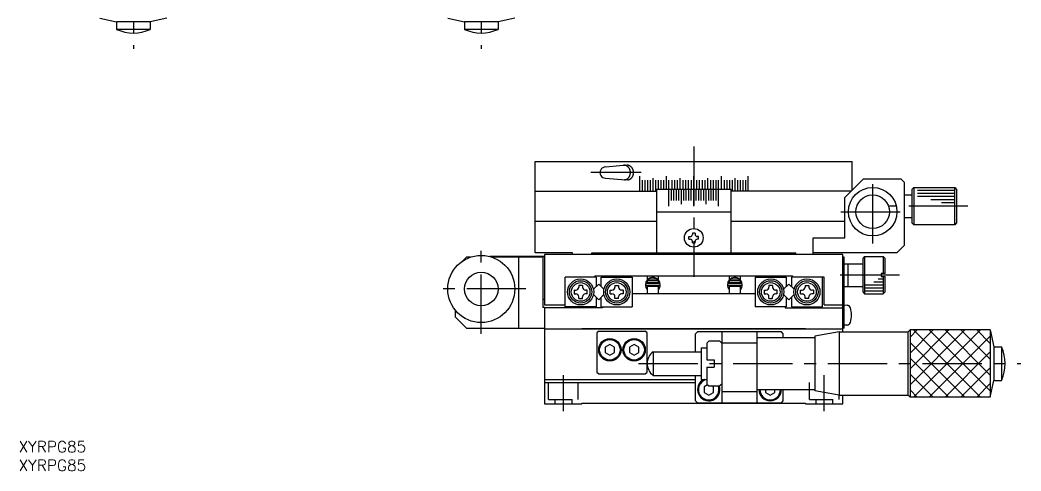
# Model space of a CAD drawing. Extents: x -2 to 405, y -8 to 353.
# Drawn here: x 0.4 to 268.8, y -8 to 112.9 of the extents above; entities that cross this region are included whole.
import ezdxf

# ---------------------------------------------------------------- set-up
doc = ezdxf.new("R2010")
doc.units = 0
doc.header["$LTSCALE"] = 0.5
doc.linetypes.add('CENTER', pattern=[50.8, 31.75, -6.35, 6.35, -6.35])
doc.linetypes.add('DASHED', pattern=[19.05, 12.7, -6.35])
for name, color, linetype in [('MSM_CENTER', 1, 'CENTER'), ('MSM_CONTINUOUS', 7, 'CONTINUOUS'), ('MSM_DASHED', 4, 'DASHED'), ('MSM_NARROW', 5, 'CONTINUOUS'), ('MSM_PART_NUMBER', 7, 'CONTINUOUS')]:
    doc.layers.add(name, color=color, linetype=linetype)
doc.styles.get("Standard").update_dxf_attribs({"font": 'txt.shx', "height": 3, "bigfont": 'bigfont.shx'})

# ---------------------------------------------------------------- blocks, each defined once
blk = doc.blocks.new('*U5')
at = {"layer": 'MSM_PART_NUMBER'}
blk.add_text('XYRPG85', height=3, dxfattribs=at).set_placement((0, -3))
blk = doc.blocks.new('*U6')
at = {"layer": 'MSM_PART_NUMBER'}
blk.add_text('XYRPG85', height=3, dxfattribs=at).set_placement((0, -8))

msp = doc.modelspace()

# ---------------------------------------------------------------- linework, layer by layer
at = {"layer": 'MSM_CENTER'}
for p, q in [((30.800001, 207.726498), (30.800001, 105.144854)), ((124.091473, 207.726503), (124.091473, 105.144858)), ((181.091482, 79.03488), (181.091482, 44.014211)), ((166.989202, 72), (153.465369, 72)), ((229.072841, 52.999967), (229.072841, 69.999969)), ((254.616884, 62.999986), (233.533575, 62.999986)), ((220.572845, 61.499966), (236.572859, 61.499966)), ((124.09148, 28.8), (124.09148, 52.8)), ((236.259481, 44.499999), (218.997227, 44.499999)), ((136.09148, 40.8), (112.09148, 40.8)), ((166.268039, 20.800001), (268.849683, 20.800001)), ((146.091482, 17.7), (146.091483, 8)), ((216.091483, 8), (216.091483, 17.7))]:
    msp.add_line(p, q, dxfattribs=at)
at = {"layer": 'MSM_CONTINUOUS'}
for p, q in [((21.800002, 113.403054), (26.300002, 112.403054)), ((39.800001, 113.403054), (35.300001, 112.403054)), ((115.091474, 113.403058), (119.591474, 112.403058)), ((133.091473, 113.403058), (128.591473, 112.403058)), ((35.300001, 112.403054), (26.300002, 112.403054)), ((26.300002, 112.403054), (26.300002, 110.403054)), ((35.300001, 110.403054), (26.300002, 110.403054)), ((35.300001, 112.403054), (35.300001, 110.403054)), ((128.591473, 112.403058), (119.591474, 112.403058)), ((119.591474, 112.403058), (119.591474, 110.403058)), ((128.591473, 110.403058), (119.591474, 110.403058)), ((128.591473, 112.403058), (128.591473, 110.403058)), ((138.591485, 75), (223.591489, 75)), ((138.591485, 50.500002), (138.591485, 75)), ((157.424845, 73.499997), (162.28722, 73.99999)), ((162.360789, 73.998236), (162.28496, 73.999987)), ((162.284961, 73.99999), (163.130211, 73.99999)), ((162.436485, 73.992987), (162.360789, 73.998236)), ((162.511916, 73.984248), (162.436485, 73.992987)), ((162.58695, 73.972034), (162.511916, 73.984248)), ((162.661455, 73.956368), (162.58695, 73.972034)), ((162.735301, 73.937277), (162.661455, 73.956368)), ((162.808358, 73.914794), (162.735301, 73.937277)), ((162.880499, 73.888958), (162.808358, 73.914794)), ((162.951598, 73.859815), (162.880499, 73.888958)), ((163.021529, 73.827416), (162.951598, 73.859815)), ((163.09017, 73.791817), (163.021529, 73.827416)), ((163.157402, 73.75308), (163.09017, 73.791817)), ((163.206038, 73.998239), (163.130209, 73.99999)), ((163.223106, 73.711275), (163.157402, 73.75308)), ((163.281735, 73.99299), (163.206038, 73.998239)), ((163.287167, 73.666473), (163.223106, 73.711275)), ((163.357166, 73.984251), (163.281735, 73.99299)), ((163.349474, 73.618753), (163.287167, 73.666473)), ((163.409917, 73.568199), (163.349474, 73.618753)), ((163.4322, 73.972038), (163.357166, 73.984251)), ((163.46839, 73.5149), (163.409917, 73.568199)), ((163.506705, 73.956372), (163.4322, 73.972038)), ((163.524791, 73.458948), (163.46839, 73.5149)), ((163.58055, 73.93728), (163.506705, 73.956372)), ((163.579022, 73.400441), (163.524791, 73.458948)), ((163.630986, 73.339483), (163.579022, 73.400441)), ((163.653608, 73.914797), (163.58055, 73.93728)), ((163.680594, 73.276179), (163.630986, 73.339483)), ((163.725749, 73.888961), (163.653608, 73.914797)), ((163.727759, 73.210641), (163.680594, 73.276179)), ((163.796847, 73.859818), (163.725749, 73.888961)), ((163.772397, 73.142984), (163.727759, 73.210641)), ((163.814431, 73.073325), (163.772397, 73.142984)), ((163.866778, 73.827418), (163.796847, 73.859818)), ((163.853787, 73.001786), (163.814431, 73.073325)), ((163.890397, 72.928494), (163.853787, 73.001786)), ((163.935419, 73.791819), (163.866778, 73.827418)), ((163.924195, 72.853576), (163.890397, 72.928494)), ((163.955123, 72.777164), (163.924195, 72.853576)), ((164.002651, 73.753083), (163.935419, 73.791819)), ((163.983127, 72.699391), (163.955123, 72.777164)), ((164.008158, 72.620393), (163.983127, 72.699391)), ((164.068355, 73.711277), (164.002651, 73.753083)), ((164.030172, 72.540309), (164.008158, 72.620393)), ((164.04913, 72.459279), (164.030172, 72.540309)), ((164.132417, 73.666476), (164.068355, 73.711277)), ((164.194723, 73.618756), (164.132417, 73.666476)), ((164.255166, 73.568202), (164.194723, 73.618756)), ((164.313639, 73.514902), (164.255166, 73.568202)), ((164.370041, 73.45895), (164.313639, 73.514902)), ((164.424271, 73.400444), (164.370041, 73.45895)), ((164.476236, 73.339485), (164.424271, 73.400444)), ((164.525844, 73.276181), (164.476236, 73.339485)), ((164.573008, 73.210643), (164.525844, 73.276181)), ((164.617647, 73.142985), (164.573008, 73.210643)), ((164.659681, 73.073326), (164.617647, 73.142985)), ((164.699037, 73.001788), (164.659681, 73.073326)), ((164.735646, 72.928496), (164.699037, 73.001788)), ((164.769445, 72.853577), (164.735646, 72.928496)), ((164.800373, 72.777165), (164.769445, 72.853577)), ((164.828377, 72.699392), (164.800373, 72.777165)), ((164.853408, 72.620394), (164.828377, 72.699392)), ((164.875421, 72.54031), (164.853408, 72.620394)), ((164.89438, 72.45928), (164.875421, 72.54031)), ((223.591483, 67.301006), (223.591483, 75)), ((157.424845, 70.5), (162.776756, 70.016522)), ((163.36276, 70.016522), (162.517511, 70.016529)), ((162.517512, 70.016529), (162.592511, 70.028999)), ((162.592511, 70.028999), (162.666972, 70.044921)), ((162.666972, 70.044921), (162.740763, 70.064266)), ((162.740763, 70.064266), (162.813757, 70.087)), ((162.813757, 70.087), (162.885825, 70.113083)), ((162.885825, 70.113083), (162.95684, 70.142471)), ((162.95684, 70.142471), (163.02668, 70.17511)), ((163.02668, 70.17511), (163.09522, 70.210944)), ((163.09522, 70.210944), (163.162342, 70.249911)), ((163.162342, 70.249911), (163.227928, 70.291942)), ((163.227928, 70.291942), (163.291863, 70.336964)), ((163.291863, 70.336964), (163.354035, 70.384897)), ((163.354035, 70.384897), (163.414335, 70.435659)), ((163.362762, 70.016525), (163.437761, 70.028996)), ((163.414335, 70.435659), (163.472658, 70.489159)), ((163.437761, 70.028996), (163.512221, 70.044918)), ((163.472658, 70.489159), (163.528901, 70.545304)), ((163.512221, 70.044918), (163.586013, 70.064263)), ((163.528901, 70.545304), (163.582966, 70.603997)), ((163.582966, 70.603997), (163.634758, 70.665133)), ((163.586013, 70.064263), (163.659007, 70.086997)), ((163.634758, 70.665133), (163.684188, 70.728607)), ((163.659007, 70.086997), (163.731074, 70.11308)), ((163.684188, 70.728607), (163.731167, 70.794307)), ((163.731074, 70.11308), (163.80209, 70.142468)), ((163.731167, 70.794307), (163.775614, 70.862117)), ((163.775614, 70.862117), (163.817451, 70.93192)), ((163.80209, 70.142468), (163.871929, 70.175107)), ((163.817451, 70.93192), (163.856606, 71.003593)), ((163.856606, 71.003593), (163.893008, 71.077011)), ((163.871929, 70.175107), (163.94047, 70.210942)), ((163.893008, 71.077011), (163.926595, 71.152045)), ((163.926595, 71.152045), (163.957308, 71.228563)), ((163.94047, 70.210942), (164.007592, 70.249909)), ((163.957308, 71.228563), (163.985092, 71.306432)), ((163.985092, 71.306432), (164.0099, 71.385515)), ((164.007592, 70.249909), (164.073178, 70.29194)), ((164.0099, 71.385515), (164.031688, 71.465674)), ((164.031688, 71.465674), (164.050417, 71.546769)), ((164.064999, 72.377445), (164.04913, 72.459279)), ((164.050417, 71.546769), (164.066055, 71.628657)), ((164.077752, 72.29495), (164.064999, 72.377445)), ((164.066055, 71.628657), (164.078575, 71.711195)), ((164.073178, 70.29194), (164.137112, 70.336961)), ((164.087366, 72.211938), (164.077752, 72.29495)), ((164.078575, 71.711195), (164.087955, 71.794239)), ((164.093824, 72.128556), (164.087366, 72.211938)), ((164.087955, 71.794239), (164.094178, 71.877644)), ((164.097115, 72.044948), (164.093824, 72.128556)), ((164.094178, 71.877644), (164.097233, 71.961262)), ((164.097233, 71.961262), (164.097115, 72.044948)), ((164.137112, 70.336961), (164.199284, 70.384895)), ((164.199284, 70.384895), (164.259584, 70.435656)), ((164.259584, 70.435656), (164.317907, 70.489156)), ((164.317907, 70.489156), (164.37415, 70.545302)), ((164.37415, 70.545302), (164.428215, 70.603994)), ((164.428215, 70.603994), (164.480008, 70.665131)), ((164.480008, 70.665131), (164.529437, 70.728605)), ((164.529437, 70.728605), (164.576416, 70.794305)), ((164.576416, 70.794305), (164.620864, 70.862115)), ((164.620864, 70.862115), (164.662701, 70.931919)), ((164.662701, 70.931919), (164.701855, 71.003592)), ((164.701855, 71.003592), (164.738257, 71.077009)), ((164.738257, 71.077009), (164.771844, 71.152043)), ((164.771844, 71.152043), (164.802557, 71.228562)), ((164.802557, 71.228562), (164.830342, 71.306431)), ((164.830342, 71.306431), (164.855149, 71.385514)), ((164.855149, 71.385514), (164.876937, 71.465673)), ((164.876937, 71.465673), (164.895667, 71.546768)), ((164.910249, 72.377445), (164.89438, 72.45928)), ((164.895667, 71.546768), (164.911305, 71.628656)), ((164.923001, 72.29495), (164.910249, 72.377445)), ((164.911305, 71.628656), (164.923825, 71.711195)), ((164.932615, 72.211939), (164.923001, 72.29495)), ((164.923825, 71.711195), (164.933204, 71.794239)), ((164.939073, 72.128556), (164.932615, 72.211939)), ((164.933204, 71.794239), (164.939427, 71.877643)), ((164.942364, 72.044949), (164.939073, 72.128556)), ((164.939427, 71.877643), (164.942482, 71.961262)), ((164.942482, 71.961262), (164.942364, 72.044949)), ((166.555636, 71), (166.555636, 67)), ((167.254845, 70), (167.254845, 67)), ((167.958269, 70), (167.958269, 67)), ((168.665694, 70), (168.665694, 67)), ((169.376903, 70), (169.376903, 67)), ((170.091681, 70.5), (170.091681, 67)), ((170.80981, 70), (170.80981, 67)), ((171.53107, 70), (171.53107, 67.5)), ((172.255243, 70), (172.255243, 67.5)), ((172.982107, 70), (172.982107, 67.5)), ((173.711441, 71), (173.711441, 67.5)), ((174.443024, 63), (174.443024, 70)), ((175.176631, 70), (175.176631, 67.5)), ((175.912041, 70), (175.912041, 67.5)), ((176.649028, 70), (176.649028, 67.5)), ((177.387368, 70.5), (177.387368, 67.5)), ((178.126836, 70), (178.126836, 67.5)), ((178.867208, 70), (178.867208, 67.5)), ((179.608257, 70), (179.608257, 67.5)), ((180.349758, 70), (180.349758, 67.5)), ((181.091482, 63), (181.091482, 70.999997)), ((181.833206, 70), (181.833206, 67.5)), ((182.574707, 70), (182.574707, 67.5)), ((183.315756, 70), (183.315756, 67.5)), ((184.056128, 70), (184.056128, 67.5)), ((184.795596, 70.5), (184.795596, 67.5)), ((185.533936, 70), (185.533936, 67.5)), ((186.270923, 70), (186.270923, 67.5)), ((187.006333, 70), (187.006333, 67.5)), ((187.73994, 63), (187.73994, 70)), ((188.471523, 71), (188.471523, 67.5)), ((189.200857, 70), (189.200857, 67.5)), ((189.927721, 70), (189.927721, 67.5)), ((190.651894, 70), (190.651894, 67.5)), ((191.373154, 70), (191.373154, 67)), ((192.091283, 70.5), (192.091283, 67)), ((192.806061, 70), (192.806061, 67)), ((193.51727, 70), (193.51727, 67)), ((194.224695, 70), (194.224695, 67)), ((194.928119, 70), (194.928119, 67)), ((195.627328, 71), (195.627328, 67)), ((221.590478, 65.300017), (226.590478, 70.300017)), ((226.590478, 70.300017), (236.590477, 70.300017)), ((236.590477, 70.300017), (237.590477, 69.300017)), ((191.091475, 67.5), (171.091473, 67.5)), ((171.091476, 67.5), (171.091476, 50.499998)), ((175.103186, 64.5), (175.103186, 67.5)), ((175.764825, 64.5), (175.764825, 67.5)), ((176.427779, 64.5), (176.427779, 67.5)), ((177.091884, 64.5), (177.091884, 67.5)), ((177.756975, 63.5), (177.756975, 67.5)), ((178.422889, 64.5), (178.422889, 67.5)), ((179.089462, 64.5), (179.089462, 67.5)), ((179.756528, 64.5), (179.756528, 67.5)), ((180.423924, 64.5), (180.423924, 67.5)), ((181.75904, 64.5), (181.75904, 67.5)), ((182.426436, 64.5), (182.426436, 67.5)), ((183.093502, 64.5), (183.093502, 67.5)), ((183.760075, 64.5), (183.760075, 67.5)), ((184.425989, 63.5), (184.425989, 67.5)), ((185.09108, 64.5), (185.09108, 67.5)), ((185.755185, 64.5), (185.755185, 67.5)), ((186.418139, 64.5), (186.418139, 67.5)), ((187.079778, 64.5), (187.079778, 67.5)), ((191.091475, 50.499998), (191.091475, 67.5)), ((237.590477, 52.500017), (237.590477, 69.300017)), ((239.590477, 67.499987), (240.090477, 67.999987)), ((239.590477, 67.499987), (239.590477, 58.499987)), ((240.090477, 67.999988), (251.091493, 67.999988)), ((240.090477, 67.999987), (240.090477, 57.999984)), ((251.091493, 67.999988), (251.59149, 67.499988)), ((251.091497, 57.999989), (251.091497, 67.999988)), ((251.59149, 67.499988), (251.59149, 58.499986)), ((138.591485, 67), (171.091476, 67)), ((223.290477, 67), (191.091475, 67)), ((221.590478, 54.500001), (221.590478, 65.300017)), ((237.590477, 65.999987), (239.590477, 65.999987)), ((171.091473, 61.5), (191.091475, 61.5)), ((237.590477, 59.999987), (239.590477, 59.999987)), ((138.591485, 59.000004), (171.091476, 59.000004)), ((191.091481, 58.999994), (221.590478, 58.999994)), ((240.090477, 57.999984), (239.590477, 58.499987)), ((251.091493, 57.999986), (240.090477, 57.999986)), ((251.59149, 58.499986), (251.091493, 57.999986)), ((179.793487, 54.145999), (179.793487, 54.854003)), ((179.793487, 54.854003), (180.147486, 54.854003)), ((179.793487, 54.145999), (180.147486, 54.145999)), ((181.44549, 55.798002), (180.737486, 55.798002)), ((180.737486, 55.798002), (180.737486, 55.444)), ((181.44549, 55.798002), (181.44549, 55.444)), ((182.389483, 54.854003), (182.035487, 54.854003)), ((182.389483, 54.145999), (182.035487, 54.145999)), ((182.389483, 54.145999), (182.389483, 54.854003)), ((213.091483, 50.000002), (213.091483, 54.500001)), ((213.091483, 54.500001), (221.590478, 54.500001)), ((180.737486, 53.202), (180.737486, 53.556002)), ((180.737486, 53.202), (181.44549, 53.202)), ((181.44549, 53.202), (181.44549, 53.556002)), ((237.590477, 52.500017), (235.590477, 50.500017)), ((120.091481, 49.299999), (119.040443, 48.248961)), ((121.133437, 49.299999), (120.091481, 49.299999)), ((141.091481, 49.500003), (126.395812, 49.500003)), ((140.59148, 49.299999), (127.049523, 49.299999)), ((134.09148, 49.299999), (134.09148, 30.3)), ((148.591482, 50.500002), (138.591485, 50.500002)), ((140.59148, 49.299999), (140.59148, 35.8)), ((221.091483, 50.000002), (141.091481, 50.000002)), ((141.091481, 50.000002), (141.091481, 36.500003)), ((148.591482, 50.000002), (148.591482, 50.500002)), ((153.705344, 50.000002), (153.705344, 50.500002)), ((153.705344, 50.500002), (208.47762, 50.500002)), ((161.091482, 50.500002), (161.091482, 50.000002)), ((201.091482, 50.500002), (201.091482, 50.000002)), ((208.47762, 50.000002), (208.47762, 50.500002)), ((235.590477, 50.500017), (213.09148, 50.500017)), ((221.091483, 29.300001), (221.091483, 50.000002)), ((221.391483, 49.300002), (221.091483, 49.300002)), ((221.391483, 30.300002), (221.391483, 49.300002)), ((226.89148, 49.500002), (226.39148, 49.000002)), ((226.39148, 49.000002), (226.39148, 40.000002)), ((226.89148, 49.500002), (226.89148, 39.500002)), ((226.89148, 49.500002), (231.89148, 49.500002)), ((231.891476, 49.500005), (231.891476, 44.90001)), ((232.391479, 49.000002), (231.89148, 49.500002)), ((232.391479, 44.90001), (232.391479, 49.000002)), ((221.391483, 47.500002), (226.39148, 47.500002)), ((222.391483, 47.500002), (222.391483, 41.499999)), ((154.891481, 44.000002), (146.591481, 44.000002)), ((146.591481, 36.000002), (146.591481, 44.000002)), ((154.591481, 44.3), (154.591481, 44.000002)), ((154.591481, 44.3), (207.591481, 44.3)), ((154.891481, 44.000002), (154.891481, 41.421322)), ((156.291481, 41.421322), (156.291481, 44.000002)), ((156.291481, 44.000002), (164.591481, 44.000002)), ((164.591481, 44.000002), (164.591481, 36.000002)), ((168.591481, 44.300002), (168.591481, 43.21267)), ((168.591481, 43.000002), (168.591481, 42.500002)), ((171.591481, 43.000002), (168.591481, 43.000002)), ((168.645798, 43.000002), (169.174966, 43.500002)), ((169.174966, 43.500002), (171.007996, 43.500002)), ((171.007996, 43.500002), (171.537165, 43.000002)), ((171.591481, 43.250423), (171.591481, 44.300002)), ((171.591481, 42.500002), (171.591481, 43.000002)), ((190.591481, 44.300002), (190.591481, 43.21267)), ((190.591481, 43.000002), (190.591481, 42.500002)), ((193.591481, 43.000002), (190.591481, 43.000002)), ((190.645798, 43.000002), (191.174966, 43.500002)), ((191.174966, 43.500002), (193.007996, 43.500002)), ((193.007996, 43.500002), (193.537165, 43.000002)), ((193.591481, 43.250423), (193.591481, 44.300002)), ((193.591481, 42.500002), (193.591481, 43.000002)), ((197.591481, 44.000002), (205.891481, 44.000002)), ((197.591481, 44.000002), (197.591481, 36.000002)), ((205.891481, 44.000002), (205.891481, 41.421322)), ((207.291481, 44.000002), (207.291481, 41.421322)), ((216.091483, 44.000002), (207.291481, 44.000002)), ((207.591481, 44.3), (207.591481, 44.000002)), ((215.591481, 36.000002), (215.591481, 44.000002)), ((216.091482, 36.499999), (216.091483, 44.000002)), ((232.391476, 44.900007), (231.39148, 44.900007)), ((231.39148, 44.900007), (231.39148, 44.100007)), ((231.39148, 44.100007), (232.391476, 44.100007)), ((231.891476, 44.10001), (231.891476, 39.500006)), ((232.391479, 40.000006), (232.391479, 44.100007)), ((148.991482, 40.500002), (148.991482, 39.500001)), ((148.991482, 40.500002), (149.441481, 40.500002)), ((151.241482, 41.750001), (150.241481, 41.750001)), ((150.241481, 41.750001), (150.241481, 41.300002)), ((151.241482, 41.750001), (151.241482, 41.300002)), ((152.491481, 40.500002), (152.041481, 40.500002)), ((152.491481, 39.500001), (152.491481, 40.500002)), ((154.170663, 40.700503), (155.591481, 42.121322)), ((155.591481, 42.121322), (157.012299, 40.700503)), ((158.691481, 39.500001), (158.691481, 40.500002)), ((158.691481, 40.500002), (159.141481, 40.500002)), ((159.94148, 41.750001), (160.941481, 41.750001)), ((159.94148, 41.750001), (159.94148, 41.300002)), ((160.941481, 41.750001), (160.941481, 41.300002)), ((162.19148, 40.500002), (161.741481, 40.500002)), ((162.19148, 40.500002), (162.19148, 39.500001)), ((168.247928, 42.643661), (168.109137, 41.93671)), ((168.209565, 42.445709), (168.208585, 42.409851)), ((168.208585, 42.409851), (168.209393, 42.37399)), ((168.209393, 42.37399), (168.211989, 42.338214)), ((168.212332, 42.481474), (168.209565, 42.445709)), ((168.211989, 42.338214), (168.216365, 42.302609)), ((168.216878, 42.51706), (168.212332, 42.481474)), ((168.216365, 42.302609), (168.22251, 42.267264)), ((168.223194, 42.552379), (168.216878, 42.51706)), ((168.22251, 42.267264), (168.23041, 42.232266)), ((168.231265, 42.587343), (168.223194, 42.552379)), ((168.23041, 42.232266), (168.240046, 42.197699)), ((168.241069, 42.621868), (168.231265, 42.587343)), ((168.240046, 42.197699), (168.251394, 42.16365)), ((168.252584, 42.655866), (168.241069, 42.621868)), ((168.26627, 42.689124), (168.247928, 42.643661)), ((168.251394, 42.16365), (168.264426, 42.130202)), ((168.265044, 42.687511), (168.252584, 42.655866)), ((168.264426, 42.130202), (168.266345, 42.125661)), ((168.266702, 42.689034), (168.265044, 42.687511)), ((168.284023, 42.729466), (168.266428, 42.68906)), ((168.27007, 42.689818), (168.266702, 42.689034)), ((168.269523, 42.696512), (168.515401, 42.617277)), ((168.274507, 42.689887), (168.27007, 42.689818)), ((168.28026, 42.68936), (168.274507, 42.689887)), ((168.28729, 42.68824), (168.28026, 42.68936)), ((168.29555, 42.686534), (168.28729, 42.68824)), ((168.304986, 42.684254), (168.29555, 42.686534)), ((168.315536, 42.681415), (168.304986, 42.684254)), ((168.327128, 42.678035), (168.315536, 42.681415)), ((168.339686, 42.674138), (168.327128, 42.678035)), ((171.88309, 42.135862), (168.33309, 42.135862)), ((168.33309, 41.685862), (171.88309, 41.685862)), ((168.353126, 42.669749), (168.339686, 42.674138)), ((168.367359, 42.664897), (168.353126, 42.669749)), ((168.38229, 42.659615), (168.367359, 42.664897)), ((168.397821, 42.653938), (168.38229, 42.659615)), ((168.413847, 42.647903), (168.397821, 42.653938)), ((168.430262, 42.64155), (168.413847, 42.647903)), ((168.446958, 42.634923), (168.430262, 42.64155)), ((168.463823, 42.628064), (168.446958, 42.634923)), ((168.480744, 42.62102), (168.463823, 42.628064)), ((168.49761, 42.613837), (168.480744, 42.62102)), ((168.514309, 42.606563), (168.49761, 42.613837)), ((168.530729, 42.599247), (168.514309, 42.606563)), ((168.515401, 42.617277), (168.591511, 42.581392)), ((168.546761, 42.591937), (168.530729, 42.599247)), ((168.562298, 42.584681), (168.546761, 42.591937)), ((168.577238, 42.577528), (168.562298, 42.584681)), ((168.591481, 42.570526), (168.577238, 42.577528)), ((168.591481, 42.500002), (171.591481, 42.500002)), ((171.591481, 41.500002), (168.591481, 41.500002)), ((168.591481, 41.500002), (168.591481, 39.500002)), ((168.65862, 42.4126), (168.659192, 42.426239)), ((168.658739, 42.398952), (168.65862, 42.4126)), ((168.65955, 42.38533), (168.658739, 42.398952)), ((168.659192, 42.426239), (168.660455, 42.439832)), ((168.661049, 42.37177), (168.65955, 42.38533)), ((168.660455, 42.439832), (168.662405, 42.453345)), ((168.663231, 42.358306), (168.661049, 42.37177)), ((168.662405, 42.453345), (168.665038, 42.466742)), ((168.666091, 42.344974), (168.663231, 42.358306)), ((168.665038, 42.466742), (168.668345, 42.479989)), ((168.66962, 42.331807), (168.666091, 42.344974)), ((168.668345, 42.479989), (168.672318, 42.493051)), ((168.673807, 42.318839), (168.66962, 42.331807)), ((168.672318, 42.493051), (168.674742, 42.50003)), ((168.67864, 42.306102), (168.673807, 42.318839)), ((168.684106, 42.29363), (168.67864, 42.306102)), ((168.67955, 42.514042), (168.688963, 42.535877)), ((168.68086, 42.300002), (169.091481, 42.300002)), ((168.69019, 42.281452), (168.684106, 42.29363)), ((168.696874, 42.269599), (168.69019, 42.281452)), ((168.704141, 42.258099), (168.696874, 42.269599)), ((168.71197, 42.24698), (168.704141, 42.258099)), ((168.720342, 42.23627), (168.71197, 42.24698)), ((168.729234, 42.225993), (168.720342, 42.23627)), ((168.738622, 42.216173), (168.729234, 42.225993)), ((168.748483, 42.206834), (168.738622, 42.216173)), ((168.758792, 42.197996), (168.748483, 42.206834)), ((168.769522, 42.189681), (168.758792, 42.197996)), ((168.780647, 42.181907), (168.769522, 42.189681)), ((168.792139, 42.174692), (168.780647, 42.181907)), ((168.803971, 42.168052), (168.792139, 42.174692)), ((168.816113, 42.162002), (168.803971, 42.168052)), ((168.828535, 42.156555), (168.816113, 42.162002)), ((168.841209, 42.151723), (168.828535, 42.156555)), ((168.854103, 42.147518), (168.841209, 42.151723)), ((168.867187, 42.143948), (168.854103, 42.147518)), ((168.88043, 42.141022), (168.867187, 42.143948)), ((168.893801, 42.138746), (168.88043, 42.141022)), ((168.907267, 42.137125), (168.893801, 42.138746)), ((168.920798, 42.136163), (168.907267, 42.137125)), ((168.933646, 42.135862), (168.920798, 42.136163)), ((169.091481, 42.500002), (169.091481, 42.135862)), ((169.091481, 41.685862), (169.091481, 41.500002)), ((171.091481, 42.135862), (171.091481, 42.500002)), ((171.091481, 42.300002), (171.535318, 42.300002)), ((171.091481, 41.500002), (171.091481, 41.685862)), ((171.288039, 42.135918), (171.282533, 42.135862)), ((171.301592, 42.136522), (171.288039, 42.135918)), ((171.315102, 42.137787), (171.301592, 42.136522)), ((171.328536, 42.13971), (171.315102, 42.137787)), ((171.341862, 42.142288), (171.328536, 42.13971)), ((171.35505, 42.145515), (171.341862, 42.142288)), ((171.368066, 42.149384), (171.35505, 42.145515)), ((171.38088, 42.153887), (171.368066, 42.149384)), ((171.393461, 42.159015), (171.38088, 42.153887)), ((171.405779, 42.164755), (171.393461, 42.159015)), ((171.417803, 42.171096), (171.405779, 42.164755)), ((171.429503, 42.178024), (171.417803, 42.171096)), ((171.440851, 42.185522), (171.429503, 42.178024)), ((171.451818, 42.193575), (171.440851, 42.185522)), ((171.462377, 42.202163), (171.451818, 42.193575)), ((171.4725, 42.211267), (171.462377, 42.202163)), ((171.482161, 42.220866), (171.4725, 42.211267)), ((171.491335, 42.230936), (171.482161, 42.220866)), ((171.499998, 42.241456), (171.491335, 42.230936)), ((171.508128, 42.252398), (171.499998, 42.241456)), ((171.515701, 42.263736), (171.508128, 42.252398)), ((171.522699, 42.275443), (171.515701, 42.263736)), ((171.529101, 42.28749), (171.522699, 42.275443)), ((171.534891, 42.299846), (171.529101, 42.28749)), ((171.540051, 42.31248), (171.534891, 42.299846)), ((171.544569, 42.325361), (171.540051, 42.31248)), ((171.541446, 42.500006), (171.541602, 42.499574)), ((171.541602, 42.499574), (171.545902, 42.486638)), ((171.542065, 42.50015), (171.642328, 42.135891)), ((171.548431, 42.338455), (171.544569, 42.325361)), ((171.545902, 42.486638), (171.549544, 42.473499)), ((171.551625, 42.351729), (171.548431, 42.338455)), ((171.549544, 42.473499), (171.552518, 42.460188)), ((171.554145, 42.365147), (171.551625, 42.351729)), ((171.552518, 42.460188), (171.554815, 42.44674)), ((171.555981, 42.378677), (171.554145, 42.365147)), ((171.554815, 42.44674), (171.556428, 42.43319)), ((171.55713, 42.392281), (171.555981, 42.378677)), ((171.556428, 42.43319), (171.557354, 42.419574)), ((171.557588, 42.405925), (171.55713, 42.392281)), ((171.557354, 42.419574), (171.557588, 42.405925)), ((171.591481, 39.500002), (171.591481, 41.500002)), ((171.642006, 41.685812), (171.591848, 41.460789)), ((171.95054, 42.687211), (171.937571, 42.717286)), ((171.946847, 42.693657), (171.946653, 42.696369)), ((171.971223, 42.633984), (171.951135, 42.687511)), ((190.247928, 42.643661), (190.109137, 41.93671)), ((190.209565, 42.445709), (190.208585, 42.409851)), ((190.208585, 42.409851), (190.209393, 42.37399)), ((190.209393, 42.37399), (190.211989, 42.338214)), ((190.212332, 42.481474), (190.209565, 42.445709)), ((190.211989, 42.338214), (190.216365, 42.302609)), ((190.216878, 42.51706), (190.212332, 42.481474)), ((190.216365, 42.302609), (190.22251, 42.267264)), ((190.223194, 42.552379), (190.216878, 42.51706)), ((190.22251, 42.267264), (190.23041, 42.232266)), ((190.231265, 42.587343), (190.223194, 42.552379)), ((190.23041, 42.232266), (190.240046, 42.197699)), ((190.241069, 42.621868), (190.231265, 42.587343)), ((190.240046, 42.197699), (190.251394, 42.16365)), ((190.252584, 42.655866), (190.241069, 42.621868)), ((190.26627, 42.689124), (190.247928, 42.643661)), ((190.251394, 42.16365), (190.264426, 42.130202)), ((190.265044, 42.687511), (190.252584, 42.655866)), ((190.264426, 42.130202), (190.266345, 42.125661)), ((190.266702, 42.689034), (190.265044, 42.687511)), ((190.284023, 42.729466), (190.266428, 42.68906)), ((190.27007, 42.689818), (190.266702, 42.689034)), ((190.269523, 42.696512), (190.515401, 42.617277)), ((190.274507, 42.689887), (190.27007, 42.689818)), ((190.28026, 42.68936), (190.274507, 42.689887)), ((190.28729, 42.68824), (190.28026, 42.68936)), ((190.29555, 42.686534), (190.28729, 42.68824)), ((190.304986, 42.684254), (190.29555, 42.686534)), ((190.315536, 42.681415), (190.304986, 42.684254)), ((190.327128, 42.678035), (190.315536, 42.681415)), ((190.339686, 42.674138), (190.327128, 42.678035)), ((193.88309, 42.135862), (190.33309, 42.135862)), ((190.33309, 41.685862), (193.88309, 41.685862)), ((190.353126, 42.669749), (190.339686, 42.674138)), ((190.367359, 42.664897), (190.353126, 42.669749)), ((190.38229, 42.659615), (190.367359, 42.664897)), ((190.397821, 42.653938), (190.38229, 42.659615)), ((190.413847, 42.647903), (190.397821, 42.653938)), ((190.430262, 42.64155), (190.413847, 42.647903)), ((190.446958, 42.634923), (190.430262, 42.64155)), ((190.463823, 42.628064), (190.446958, 42.634923)), ((190.480744, 42.62102), (190.463823, 42.628064)), ((190.49761, 42.613837), (190.480744, 42.62102)), ((190.514309, 42.606563), (190.49761, 42.613837)), ((190.530729, 42.599247), (190.514309, 42.606563)), ((190.515401, 42.617277), (190.591511, 42.581392)), ((190.546761, 42.591937), (190.530729, 42.599247)), ((190.562298, 42.584681), (190.546761, 42.591937)), ((190.577238, 42.577528), (190.562298, 42.584681)), ((190.591481, 42.570526), (190.577238, 42.577528)), ((190.591481, 42.500002), (193.591481, 42.500002)), ((193.591481, 41.500002), (190.591481, 41.500002)), ((190.591481, 41.500002), (190.591481, 39.500002)), ((190.65862, 42.4126), (190.659192, 42.426239)), ((190.658739, 42.398952), (190.65862, 42.4126)), ((190.65955, 42.38533), (190.658739, 42.398952)), ((190.659192, 42.426239), (190.660455, 42.439832)), ((190.661049, 42.37177), (190.65955, 42.38533)), ((190.660455, 42.439832), (190.662405, 42.453345)), ((190.663231, 42.358306), (190.661049, 42.37177)), ((190.662405, 42.453345), (190.665038, 42.466742)), ((190.666091, 42.344974), (190.663231, 42.358306)), ((190.665038, 42.466742), (190.668345, 42.479989)), ((190.66962, 42.331807), (190.666091, 42.344974)), ((190.668345, 42.479989), (190.672318, 42.493051)), ((190.673807, 42.318839), (190.66962, 42.331807)), ((190.672318, 42.493051), (190.674742, 42.50003)), ((190.67864, 42.306102), (190.673807, 42.318839)), ((190.684106, 42.29363), (190.67864, 42.306102)), ((190.67955, 42.514042), (190.688963, 42.535877)), ((190.68086, 42.300002), (191.091481, 42.300002)), ((190.69019, 42.281452), (190.684106, 42.29363)), ((190.696874, 42.269599), (190.69019, 42.281452)), ((190.704141, 42.258099), (190.696874, 42.269599)), ((190.71197, 42.24698), (190.704141, 42.258099)), ((190.720342, 42.23627), (190.71197, 42.24698)), ((190.729234, 42.225993), (190.720342, 42.23627)), ((190.738622, 42.216173), (190.729234, 42.225993)), ((190.748483, 42.206834), (190.738622, 42.216173)), ((190.758792, 42.197996), (190.748483, 42.206834)), ((190.769522, 42.189681), (190.758792, 42.197996)), ((190.780647, 42.181907), (190.769522, 42.189681)), ((190.792139, 42.174692), (190.780647, 42.181907)), ((190.803971, 42.168052), (190.792139, 42.174692)), ((190.816113, 42.162002), (190.803971, 42.168052)), ((190.828535, 42.156555), (190.816113, 42.162002)), ((190.841209, 42.151723), (190.828535, 42.156555)), ((190.854103, 42.147518), (190.841209, 42.151723)), ((190.867187, 42.143948), (190.854103, 42.147518)), ((190.88043, 42.141022), (190.867187, 42.143948)), ((190.893801, 42.138746), (190.88043, 42.141022)), ((190.907267, 42.137125), (190.893801, 42.138746)), ((190.920798, 42.136163), (190.907267, 42.137125)), ((190.933646, 42.135862), (190.920798, 42.136163)), ((191.091481, 42.500002), (191.091481, 42.135862)), ((191.091481, 41.685862), (191.091481, 41.500002)), ((193.091481, 42.135862), (193.091481, 42.500002)), ((193.091481, 42.300002), (193.535318, 42.300002)), ((193.091481, 41.500002), (193.091481, 41.685862)), ((193.288039, 42.135918), (193.282533, 42.135862)), ((193.301592, 42.136522), (193.288039, 42.135918)), ((193.315102, 42.137787), (193.301592, 42.136522)), ((193.328536, 42.13971), (193.315102, 42.137787)), ((193.341862, 42.142288), (193.328536, 42.13971)), ((193.35505, 42.145515), (193.341862, 42.142288)), ((193.368066, 42.149384), (193.35505, 42.145515)), ((193.38088, 42.153887), (193.368066, 42.149384)), ((193.393461, 42.159015), (193.38088, 42.153887)), ((193.405779, 42.164755), (193.393461, 42.159015)), ((193.417803, 42.171096), (193.405779, 42.164755)), ((193.429503, 42.178024), (193.417803, 42.171096)), ((193.440851, 42.185522), (193.429503, 42.178024)), ((193.451818, 42.193575), (193.440851, 42.185522)), ((193.462377, 42.202163), (193.451818, 42.193575)), ((193.4725, 42.211267), (193.462377, 42.202163)), ((193.482161, 42.220866), (193.4725, 42.211267)), ((193.491335, 42.230936), (193.482161, 42.220866)), ((193.499998, 42.241456), (193.491335, 42.230936)), ((193.508128, 42.252398), (193.499998, 42.241456)), ((193.515701, 42.263736), (193.508128, 42.252398)), ((193.522699, 42.275443), (193.515701, 42.263736)), ((193.529101, 42.28749), (193.522699, 42.275443)), ((193.534891, 42.299846), (193.529101, 42.28749)), ((193.540051, 42.31248), (193.534891, 42.299846)), ((193.544569, 42.325361), (193.540051, 42.31248)), ((193.541446, 42.500006), (193.541602, 42.499574)), ((193.541602, 42.499574), (193.545902, 42.486638)), ((193.542065, 42.50015), (193.642328, 42.135891)), ((193.548431, 42.338455), (193.544569, 42.325361)), ((193.545902, 42.486638), (193.549544, 42.473499)), ((193.551625, 42.351729), (193.548431, 42.338455)), ((193.549544, 42.473499), (193.552518, 42.460188)), ((193.554145, 42.365147), (193.551625, 42.351729)), ((193.552518, 42.460188), (193.554815, 42.44674)), ((193.555981, 42.378677), (193.554145, 42.365147)), ((193.554815, 42.44674), (193.556428, 42.43319)), ((193.55713, 42.392281), (193.555981, 42.378677)), ((193.556428, 42.43319), (193.557354, 42.419574)), ((193.557588, 42.405925), (193.55713, 42.392281)), ((193.557354, 42.419574), (193.557588, 42.405925)), ((193.591481, 39.500002), (193.591481, 41.500002)), ((193.642006, 41.685812), (193.591848, 41.460789)), ((193.95054, 42.687211), (193.937571, 42.717286)), ((193.946847, 42.693657), (193.946653, 42.696369)), ((193.971223, 42.633984), (193.951135, 42.687511)), ((199.991482, 40.500002), (199.991482, 39.500001)), ((199.991482, 40.500002), (200.441481, 40.500002)), ((202.241482, 41.750001), (201.241481, 41.750001)), ((201.241481, 41.750001), (201.241481, 41.300002)), ((202.241482, 41.750001), (202.241482, 41.300002)), ((203.491481, 40.500002), (203.041481, 40.500002)), ((203.491481, 39.500001), (203.491481, 40.500002)), ((206.591481, 42.121322), (205.170663, 40.700503)), ((208.012299, 40.700503), (206.591481, 42.121322)), ((209.691481, 39.500001), (209.691481, 40.500002)), ((209.691481, 40.500002), (210.141481, 40.500002)), ((210.94148, 41.750001), (211.941481, 41.750001)), ((210.94148, 41.750001), (210.94148, 41.300002)), ((211.941481, 41.750001), (211.941481, 41.300002)), ((213.19148, 40.500002), (212.741481, 40.500002)), ((213.19148, 40.500002), (213.19148, 39.500001)), ((221.391483, 41.499999), (226.39148, 41.499999)), ((141.091481, 38.000003), (140.59148, 38.000003)), ((148.991482, 39.500001), (149.441481, 39.500001)), ((150.241481, 38.250002), (150.241481, 38.700002)), ((150.241481, 38.250002), (151.241482, 38.250002)), ((151.241482, 38.250002), (151.241482, 38.700002)), ((152.491481, 39.500001), (152.041481, 39.500001)), ((155.591481, 37.878682), (154.170663, 39.2995)), ((154.891481, 38.578682), (154.891481, 36.000002)), ((157.012299, 39.2995), (155.591481, 37.878682)), ((156.291481, 36.000002), (156.291481, 38.578682)), ((158.691481, 39.500001), (159.141481, 39.500001)), ((159.94148, 38.250002), (159.94148, 38.700002)), ((160.941481, 38.250002), (159.94148, 38.250002)), ((160.941481, 38.250002), (160.941481, 38.700002)), ((162.19148, 39.500001), (161.741481, 39.500001)), ((197.591481, 39.500002), (164.591481, 39.500002)), ((199.991482, 39.500001), (200.441481, 39.500001)), ((201.241481, 38.250002), (201.241481, 38.700002)), ((201.241481, 38.250002), (202.241482, 38.250002)), ((202.241482, 38.250002), (202.241482, 38.700002)), ((203.491481, 39.500001), (203.041481, 39.500001)), ((205.170663, 39.2995), (206.591481, 37.878682)), ((205.891481, 38.578682), (205.891481, 36.000002)), ((206.591481, 37.878682), (208.012299, 39.2995)), ((207.291481, 38.578682), (207.291481, 36.000002)), ((209.691481, 39.500001), (210.141481, 39.500001)), ((210.94148, 38.250002), (210.94148, 38.700002)), ((211.941481, 38.250002), (210.94148, 38.250002)), ((211.941481, 38.250002), (211.941481, 38.700002)), ((213.19148, 39.500001), (212.741481, 39.500001)), ((226.39148, 40.000002), (226.89148, 39.500002)), ((226.89148, 39.500002), (231.89148, 39.500002)), ((231.89148, 39.500002), (232.391479, 40.000002)), ((117.091481, 35.143145), (117.091481, 33.3)), ((141.091481, 35.8), (140.59148, 35.8)), ((141.091481, 36.500003), (146.591481, 36.500003)), ((141.091481, 35.8), (141.091481, 10)), ((156.591481, 35.700002), (141.091481, 35.700002)), ((154.891481, 36.000002), (146.591481, 36.000002)), ((156.291481, 36.000002), (164.591481, 36.000002)), ((156.591481, 36.000002), (156.591481, 35.700002)), ((205.891481, 36.000002), (197.591481, 36.000002)), ((205.591481, 36.000002), (205.591481, 35.700002)), ((205.591481, 35.700002), (221.091481, 35.700002)), ((207.291481, 36.000002), (215.591481, 36.000002)), ((216.091483, 36.499999), (221.091483, 36.499999)), ((221.391483, 36.550002), (222.238732, 36.475877)), ((117.091481, 33.3), (120.091481, 30.3)), ((120.091481, 30.3), (141.091481, 30.3)), ((221.091483, 30.000002), (141.091481, 30.000002)), ((151.091481, 30.200002), (151.091481, 30.000002)), ((151.091481, 30.200002), (211.091481, 30.200002)), ((211.091481, 30.200002), (211.091481, 30.000002)), ((221.391483, 30.300002), (221.091483, 30.300002)), ((222.238732, 31.124127), (221.391483, 31.050002)), ((238.591483, 29.300001), (239.091483, 29.800001)), ((239.091483, 29.800001), (239.091483, 11.800002)), ((260.591483, 29.800001), (239.091483, 29.800001)), ((260.591483, 29.800001), (260.591483, 11.800002)), ((260.591483, 29.800001), (261.591483, 25.300001)), ((155.591482, 29.500003), (155.091482, 29.000002)), ((155.091482, 29.000002), (155.091482, 18.500002)), ((155.591482, 29.500003), (168.091482, 29.500003)), ((168.591482, 29.000002), (168.091482, 29.500003)), ((168.591482, 18.500002), (168.591482, 29.000002)), ((182.091483, 29.3), (181.591484, 28.800001)), ((181.591484, 23.975001), (181.591484, 28.800001)), ((204.591484, 29.3), (182.091483, 29.3)), ((188.591483, 29.3), (188.591483, 10.3)), ((198.091484, 10.3), (198.091484, 29.3)), ((198.091484, 27.800001), (213.591483, 27.800001)), ((205.091483, 28.800001), (204.591484, 29.3)), ((205.091483, 27.800001), (205.091483, 28.800001)), ((220.091482, 29.300001), (213.591483, 28.153876)), ((213.591483, 28.153876), (213.591483, 13.446127)), ((220.091482, 29.300001), (238.591483, 29.300001)), ((220.091482, 29.300001), (220.091482, 12.300002)), ((238.591483, 12.300002), (238.591483, 29.300001)), ((158.591483, 25.943378), (157.341483, 25.22169)), ((157.341483, 25.22169), (157.341483, 23.778314)), ((159.841483, 25.22169), (158.591483, 25.943378)), ((159.841483, 23.778314), (159.841483, 25.22169)), ((165.091483, 25.943378), (163.841483, 25.22169)), ((163.841483, 25.22169), (163.841483, 23.778314)), ((166.341483, 25.22169), (165.091483, 25.943378)), ((166.341483, 23.778314), (166.341483, 25.22169)), ((183.091483, 25.050001), (184.591483, 25.050001)), ((183.091483, 25.050001), (183.091483, 16.550002)), ((184.591483, 26.300001), (185.091483, 26.800001)), ((184.591483, 26.300001), (184.591483, 21.800001)), ((188.091483, 26.800001), (185.091483, 26.800001)), ((188.091483, 26.800001), (188.591483, 26.300001)), ((198.091484, 26.3), (188.591483, 26.3)), ((261.591483, 25.300001), (261.591483, 16.300002)), ((261.591483, 25.300001), (263.591483, 25.300001)), ((263.591483, 25.300001), (263.591483, 16.300002)), ((157.341483, 23.778314), (158.591483, 23.056625)), ((158.591483, 23.056625), (159.841483, 23.778314)), ((163.841483, 23.778314), (165.091483, 23.056625)), ((165.091483, 23.056625), (166.341483, 23.778314)), ((170.158506, 23.975001), (170.158506, 17.625001)), ((170.158506, 23.975001), (183.091483, 23.975001)), ((184.591483, 21.800001), (186.591483, 21.800001)), ((186.591483, 21.800001), (186.591483, 19.800001)), ((184.591483, 19.800001), (186.591483, 19.800001)), ((184.591483, 19.800001), (184.591483, 15.300001)), ((141.091481, 16.5), (181.591484, 16.5)), ((155.091482, 18.500002), (155.591482, 18.000002)), ((155.591482, 18.000002), (168.091482, 18.000002)), ((168.091482, 18.000002), (168.591482, 18.500002)), ((170.158506, 17.625002), (183.091483, 17.625002)), ((181.591484, 10.8), (181.591484, 17.625002)), ((183.091483, 16.550002), (184.591483, 16.550002)), ((260.591483, 11.800002), (261.591483, 16.300002)), ((261.591483, 16.300002), (263.591483, 16.300002)), ((141.091481, 15.7), (181.591484, 15.7)), ((184.810395, 15.081089), (183.841483, 14.521688)), ((183.841483, 14.521688), (183.841483, 13.078312)), ((184.591483, 15.300001), (185.091483, 14.800001)), ((185.091483, 14.800001), (188.091483, 14.800001)), ((186.341483, 14.521688), (185.859431, 14.800001)), ((186.341483, 13.078312), (186.341483, 14.521688)), ((188.591483, 15.300001), (188.091483, 14.800001)), ((198.091484, 13.8), (213.591483, 13.800002)), ((200.341483, 13.8), (200.341483, 13.078312)), ((202.841483, 13.078312), (202.841483, 13.8)), ((205.091483, 10.8), (205.091483, 13.800002)), ((220.091482, 12.300002), (213.591483, 13.446127)), ((181.591484, 10.8), (182.091483, 10.3)), ((183.841483, 13.078312), (185.091483, 12.356623)), ((185.091483, 12.356623), (186.341483, 13.078312)), ((188.591483, 13.3), (198.091484, 13.3)), ((200.341483, 13.078312), (201.591483, 12.356623)), ((201.591483, 12.356623), (202.841483, 13.078312)), ((204.591484, 10.3), (205.091483, 10.8)), ((220.091482, 12.300002), (238.591483, 12.300002)), ((221.091483, 10), (221.091483, 12.300002)), ((238.591483, 12.300002), (239.091483, 11.800002)), ((260.591483, 11.800002), (239.091483, 11.800002)), ((141.091481, 10), (151.091481, 10)), ((151.091481, 10.2), (151.091481, 10)), ((151.091481, 10.2), (211.091483, 10.2)), ((182.091483, 10.3), (204.591484, 10.3)), ((211.091483, 10), (211.091483, 10.2)), ((211.091483, 10), (221.091483, 10))]:
    msp.add_line(p, q, dxfattribs=at)
for centre, radius in [((229.072841, 61.499966), 6.499996), ((229.072841, 61.499966), 4.49999), ((181.091482, 54.500001), 2.499984), ((124.09148, 40.8), 9), ((124.09148, 40.8), 4.5), ((150.741481, 40.000002), 3.499999), ((150.741481, 40.000002), 3.000001), ((160.441481, 40.000002), 3.499999), ((160.441481, 40.000002), 3.000001), ((201.741481, 40.000002), 3.499999), ((201.741481, 40.000002), 3.000001), ((211.441481, 40.000002), 3.499999), ((211.441481, 40.000002), 3.000001), ((150.741481, 40.000002), 2.5), ((160.441481, 40.000002), 2.5), ((201.741481, 40.000002), 2.5), ((211.441481, 40.000002), 2.5), ((158.591483, 24.500002), 3), ((158.591483, 24.500002), 2.75), ((165.091483, 24.500002), 3), ((165.091483, 24.500002), 2.75)]:
    msp.add_circle(centre, radius, dxfattribs=at)
for centre, radius, start, end in [((30.800001, 120.028054), 10.625, 244.942385, 295.057615), ((124.091473, 120.028058), 10.625, 244.942385, 295.057615), ((157.424845, 72), 1.499997, 89.99994, 270.00006), ((180.147486, 55.444), 0.589991, 270, 0), ((180.147486, 53.556002), 0.589991, 0, 90), ((182.035487, 55.444), 0.589991, 180, 270), ((182.035487, 53.556002), 0.589991, 90, 180), ((170.107929, 41.910502), 1.999327, 0.741807, 157.135723), ((192.107929, 41.910502), 1.999327, 0.741807, 157.135723), ((149.441481, 41.300002), 0.799999, 270, 0), ((152.041481, 41.300002), 0.799999, 180, 270), ((159.141481, 41.300002), 0.799999, 270, 0), ((161.741481, 41.300002), 0.799999, 180, 270), ((168.33309, 41.910862), 0.225, 90, 270), ((170.112729, 41.912526), 2.003836, 180.662863, 220.593187), ((170.112039, 41.90953), 1.995137, 317.867527, 359.351237), ((171.88309, 41.910862), 0.225, 270, 90), ((190.33309, 41.910862), 0.225, 90, 270), ((192.112729, 41.912526), 2.003836, 180.662863, 220.593187), ((192.112039, 41.90953), 1.995137, 317.867527, 359.351237), ((193.88309, 41.910862), 0.225, 270, 90), ((200.441481, 41.300002), 0.799999, 270, 0), ((203.041481, 41.300002), 0.799999, 180, 270), ((210.141481, 41.300002), 0.799999, 270, 0), ((212.741481, 41.300002), 0.799999, 180, 270), ((149.441481, 38.700002), 0.799999, 0, 90), ((152.041481, 38.700002), 0.799999, 90, 180), ((159.141481, 38.700002), 0.799999, 0, 90), ((161.741481, 38.700002), 0.799999, 90, 180), ((200.441481, 38.700002), 0.799999, 0, 90), ((203.041481, 38.700002), 0.799999, 90, 180), ((210.141481, 38.700002), 0.799999, 0, 90), ((212.741481, 38.700002), 0.799999, 90, 180), ((222.151576, 35.479683), 1, 16.257028, 85), ((216.391483, 33.800002), 7, 343.742972, 16.257028), ((222.151576, 32.120321), 1, 275, 343.742972), ((253.966483, 20.800001), 10.625, 334.942385, 25.057615), ((172.591482, 20.800001), 4, 127.462649, 232.537351), ((185.091483, 13.8), 3, 113.556369, 19.471241), ((185.091483, 13.8), 2.75, 100.475682, 21.323709), ((201.591483, 13.8), 3, 180, 0), ((201.591483, 13.8), 2.75, 180, 0)]:
    msp.add_arc(centre, radius, start, end, dxfattribs=at)
at = {"layer": 'MSM_DASHED'}
for p, q in [((142.091483, 11.2), (142.091483, 15.7)), ((150.091483, 11.2), (150.091483, 15.7)), ((212.091483, 11.2), (212.091483, 15.7)), ((142.091483, 11.2), (150.091483, 11.2)), ((143.841483, 11.2), (143.841483, 10)), ((148.341483, 11.2), (148.341483, 10)), ((212.091483, 11.2), (220.091483, 11.2)), ((213.841483, 11.2), (213.841483, 10)), ((218.341483, 11.2), (218.341483, 10)), ((220.091483, 11.2), (220.091483, 12.300002))]:
    msp.add_line(p, q, dxfattribs=at)
at = {"layer": 'MSM_NARROW'}
for p, q in [((251.09048, 67.199988), (241.090477, 67.199988)), ((251.09048, 66.399988), (241.090477, 66.399988)), ((251.09048, 65.599988), (241.090477, 65.599988)), ((244.633398, 64.799988), (251.09048, 64.799988)), ((247.56845, 63.999988), (251.09048, 63.999988)), ((230.518035, 43.499996), (231.891476, 43.499996)), ((226.891476, 41.899996), (231.891476, 41.899996)), ((226.891476, 41.099996), (231.891476, 41.099996)), ((226.891476, 40.299996), (231.891476, 40.299996)), ((229.392469, 42.699996), (231.891476, 42.699996)), ((239.091483, 27.858875), (241.03261, 29.800001)), ((239.091483, 23.616234), (245.27525, 29.800001)), ((239.091483, 19.373593), (249.517891, 29.800001)), ((239.091483, 15.130952), (253.760532, 29.800001)), ((258.003171, 11.800002), (240.003172, 29.800001)), ((240.003173, 11.800002), (258.003172, 29.800001)), ((260.591483, 13.454331), (244.245813, 29.800001)), ((260.591483, 17.696972), (248.488454, 29.800001)), ((260.591483, 21.939612), (252.731094, 29.800001)), ((260.591483, 26.182253), (256.973735, 29.800001)), ((244.245814, 11.800002), (260.591483, 28.145671)), ((253.760531, 11.800002), (239.091483, 26.46905)), ((249.51789, 11.800002), (239.091483, 22.226409)), ((248.488455, 11.800002), (260.591483, 23.90303)), ((252.731095, 11.800002), (260.591483, 19.66039)), ((245.275249, 11.800002), (239.091483, 17.983768)), ((241.032609, 11.800002), (239.091483, 13.741127)), ((256.973736, 11.800002), (260.591483, 15.417749))]:
    msp.add_line(p, q, dxfattribs=at)

# ---------------------------------------------------------------- block references
at = {"layer": 'MSM_CONTINUOUS'}
for name in ['*U5', '*U6']:
    msp.add_blockref(name, (0, 0), dxfattribs=at)

doc.saveas('drawing.dxf')
